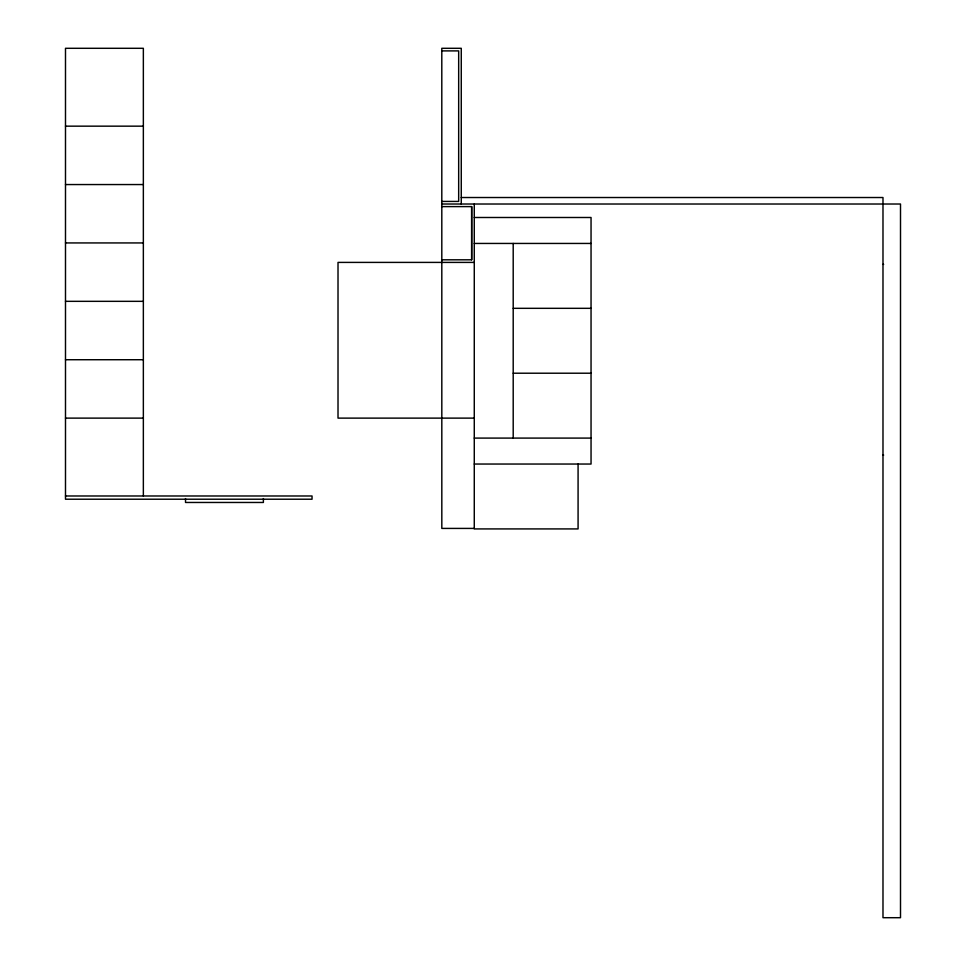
<?xml version="1.0" encoding="UTF-8"?>
<svg xmlns="http://www.w3.org/2000/svg" width="966" height="966" viewBox="0 0 966 966"><rect width="100%" height="100%" fill="white"/><g stroke="black" fill="none" stroke-linecap="round" stroke-linejoin="round"><path stroke-width="1.45" d="M441.8 50.896L458.669 50.896L458.669 201.423L441.8 201.423M65.495 126.16L143.354 126.16M65.495 184.554L143.354 184.554M461.265 197.523L882.984 197.523L882.984 917.7L900.505 917.7L900.505 204.019L441.8 204.019M441.8 206.603L471.674 206.603L471.674 259.806L441.8 259.806M474.27 217.495L591.047 217.495L591.047 464.042L474.27 464.042M65.495 242.937L143.354 242.937M474.27 243.444L591.047 243.444M474.27 262.402L338.015 262.402L338.015 418.121L474.27 418.121M882.984 264.358L883.636 264.358M65.495 301.332L143.354 301.332M513.2 308.323L591.047 308.323M65.495 359.726L143.354 359.726M513.2 373.214L591.047 373.214M65.495 418.121L143.354 418.121M474.27 438.093L591.047 438.093M882.984 455.107L883.636 455.107M65.495 495.981L312.042 495.981L312.042 499.217L65.495 499.217L65.495 48.3L143.354 48.3L143.354 495.981M474.27 528.414L441.824 528.414L441.8 48.3L461.265 48.3L461.265 204.019M578.079 464.042L578.079 528.921L474.27 528.921L474.27 204.019M513.2 243.444L513.2 438.093M471.65 206.603L471.65 259.806M263.38 498.577L263.38 502.465L185.52 502.465L185.52 498.577"/></g></svg>
